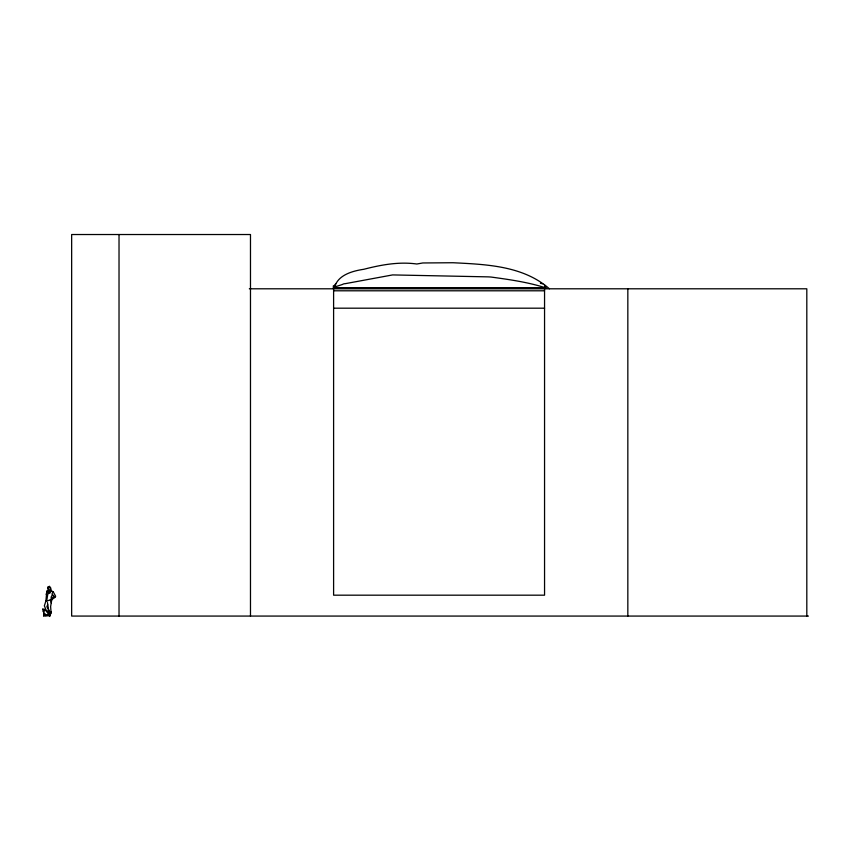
<?xml version="1.0" encoding="UTF-8"?>
<svg xmlns="http://www.w3.org/2000/svg" width="851" height="851" viewBox="0 0 851 851"><rect width="100%" height="100%" fill="white"/><g stroke="black" fill="none" stroke-linecap="round" stroke-linejoin="round"><path stroke-width="1.28" d="M51.379 590.839L53.219 591.817L55.666 596.285L51.741 599.881L50.613 606.593L51.06 612.475L49.805 616.475L48.135 611.954M45.263 613.848L43.603 616.167L44.114 612.922M46.199 594.487L46.614 592.956M50.517 589.041C51.603 590.115 50.06 594.381 48.986 593.136L48.688 592.37L50.337 590.413C52.645 584.648 44.252 589.371 49.783 589.966M49.581 612.029L48.635 612.901M49.262 611.263C43.741 614.901 49.581 607.444 49.507 611.763C50.262 614.699 46.38 613.124 49.379 611.507M44.124 614.028L42.614 609.188M50.252 599.934L50.805 599.7L50.9 600.529M48.73 592.594L47.699 594.636L46.656 601.338L45.933 600.583L46.837 591.094M46.007 600.657L44.358 605.838L46.72 611.497M47.667 604.667L46.848 606.742L48.837 610.188M49.401 615.816L45.592 615.805L48.507 613.656M51.039 612.231L49.475 611.699L48.401 612.486M49.507 611.88L48.528 612.699M335.698 283.691L333.603 287.649L333.603 595.179L544.555 595.179L544.555 287.649L333.603 287.649L334.369 287.989C337.326 275.096 352.261 271.012 363.834 269.278C381.099 264.852 398.715 261.523 416.841 264.001L422.777 262.97L453.019 262.736C486.251 264.416 523.035 265.703 549.416 288.797M53.39 596.817L50.369 599.881L46.656 601.072M52.879 591.53L52.017 594.126C53.326 595.03 49.986 596.785 51.507 598.455M49.688 612.412L48.73 613.114M48.539 590.115L47.262 591.094C47.773 589.924 48.464 590.36 48.316 593.073M44.986 614.518L44.273 616.05M47.624 587.328L49.507 586.265L50.688 588.052L48.369 586.945L47.582 588.115M49.507 615.401L46.358 615.294M48.358 587.254L47.752 588.456M51.9 599.434L51.613 598.391M49.401 614.507L47.709 614.56M48.954 613.677L48.411 613.858M49.284 611.305L48.199 612.039M48.858 613.369L49.507 612.954M50.943 613.294L51.124 612.082M49.05 613.954L48.273 614.114M49.081 614.167L47.922 614.465M53.602 596.04L55.283 597.179M49.167 591.87L48.475 590.551M45.794 615.922L45.06 614.677M249.332 288.797L806.812 288.797L806.812 616.071M333.603 290.797L544.555 290.797M333.603 308.19L544.555 308.19M51.603 600.593L50.762 600.498L51.294 603.019M808.45 616.071L71.654 616.071L71.654 234.525L250.481 234.525L250.481 616.071M43.273 611.38C45.848 611.561 45.305 608.252 42.635 609.188M540.406 283.351L542.757 283.787M49.081 591.934L48.411 590.583M44.848 610.007L46.497 611.071M50.72 591.317L51.443 591.307L50.932 590.264M54.443 597.753L52.624 594.562M49.549 615.635L50.252 614.922L50.294 611.731M51.39 598.625L51.922 599.327M48.081 592.253L47.262 591.094M48.571 609.827L47.454 602.572M627.836 288.797L627.836 616.071M544.608 288.797L544.608 285.181L546.278 288.053C528.545 282.245 509.664 279.596 491.101 277.054A92.844 92.844 0 0 0 488.229 276.873L392.63 274.916L345.219 283.681A5.021 5.021 0 0 0 342.485 284.457L336.283 286.489L334.794 285.372L333.337 285.904L333.337 288.797M119.023 234.525L119.023 616.071"/></g></svg>
